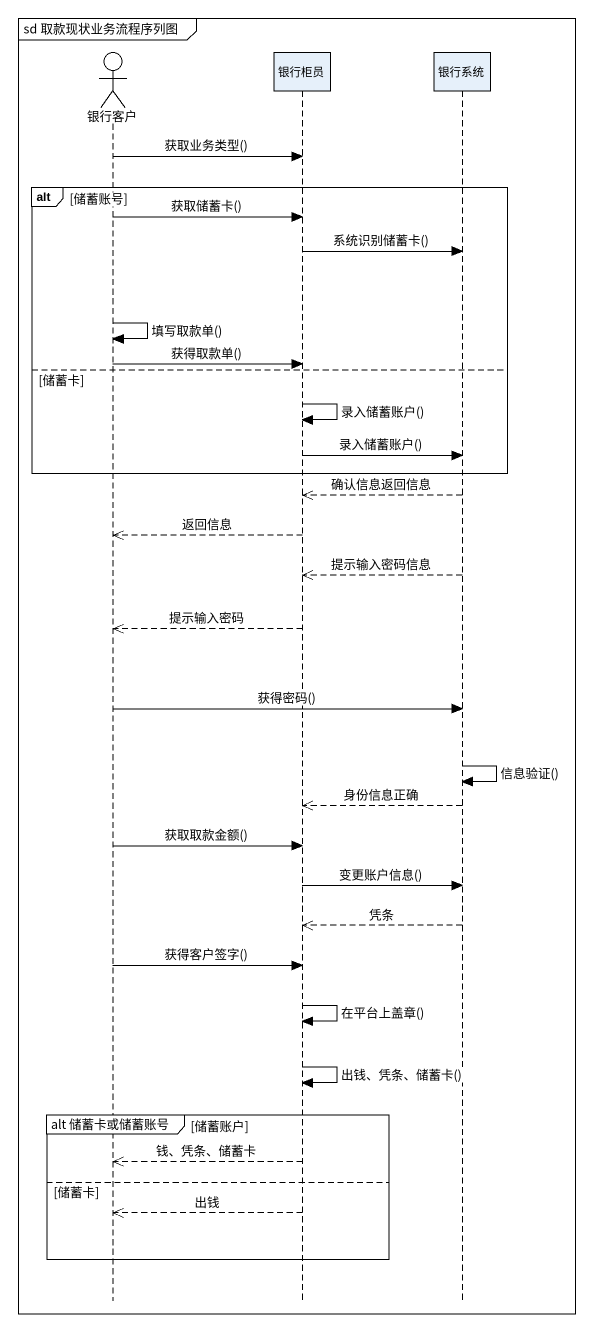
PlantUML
@startuml
mainframe sd 取款现状业务流程序列图
hide footbox
actor 银行客户
participant 银行柜员
participant 银行系统

银行客户 -> 银行柜员 : 获取业务类型()
alt 储蓄账号
  银行客户 -> 银行柜员 : 获取储蓄卡()
  银行柜员 -> 银行系统 : 系统识别储蓄卡()
  银行客户 -> 银行客户 : 填写取款单()
  银行客户 -> 银行柜员 : 获得取款单()
else 储蓄卡
  银行柜员 -> 银行柜员 : 录入储蓄账户()
  银行柜员 -> 银行系统 : 录入储蓄账户()
end
银行系统 -->> 银行柜员 : 确认信息返回信息
银行柜员 -->> 银行客户 : 返回信息
银行系统 -->> 银行柜员 : 提示输入密码信息
银行柜员 -->> 银行客户 : 提示输入密码
银行客户 -> 银行系统 : 获得密码()
银行系统 -> 银行系统 : 信息验证()
银行系统 -->> 银行柜员 : 身份信息正确
银行客户 -> 银行柜员 : 获取取款金额()
银行柜员 -> 银行系统 : 变更账户信息()
银行系统 -->> 银行柜员 : 凭条
银行客户 -> 银行柜员 : 获得客户签字()
银行柜员 -> 银行柜员 : 在平台上盖章()
银行柜员 -> 银行柜员 : 出钱、凭条、储蓄卡()
group alt 储蓄卡或储蓄账号 [储蓄账户]
  银行柜员 -->> 银行客户 : 钱、凭条、储蓄卡
else 储蓄卡
  银行柜员 -->> 银行客户 : 出钱
end
@enduml
